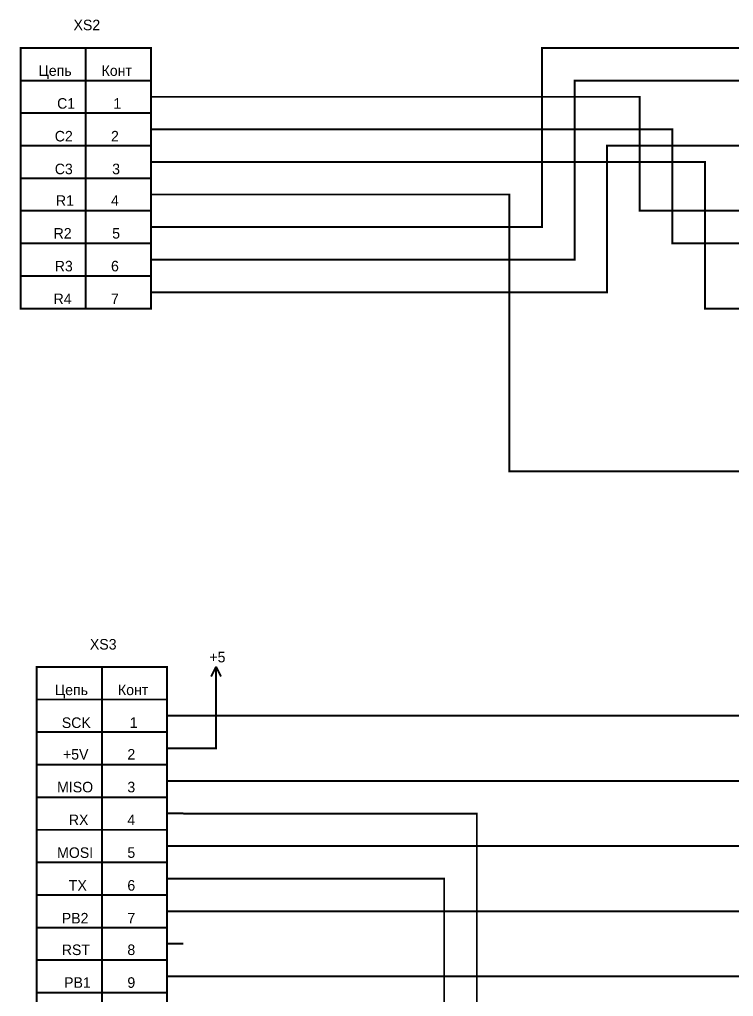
# Model space of a CAD drawing. Header units: millimetres. Extents: x 0 to 841, y 0 to 594.
# Drawn here: x 99.9 to 209.4, y 264.4 to 414.4 of the extents above; entities that cross this region are included whole.
import ezdxf

# ---------------------------------------------------------------- set-up
doc = ezdxf.new("R2010")
doc.units = ezdxf.units.MM
doc.layers.add('Sheet', color=255, linetype='Continuous')

msp = doc.modelspace()

# ---------------------------------------------------------------- linework, layer by layer
at = {"layer": 'Sheet', "const_width": 0.3}
for points in [[(100.03, 409.99), (120.03, 409.99), (120.03, 369.99), (100.03, 369.99), (100.03, 409.99)], [(102.52, 314.99), (122.52, 314.99), (122.52, 260), (102.52, 260), (102.52, 314.99)]]:
    msp.add_lwpolyline(points, close=True, dxfattribs=at)
for points in [[(110.02, 409.99), (110.02, 369.99)], [(122.52, 382.49), (180.02, 382.49), (180.02, 409.99), (217.52, 409.99), (217.52, 409.99)], [(120.03, 404.99), (100.03, 404.99)], [(122.52, 377.49), (185.02, 377.49), (185.02, 404.99), (217.52, 404.99), (217.52, 404.99)], [(120.03, 402.49), (122.52, 402.49)], [(122.52, 402.49), (195.02, 402.49), (195.02, 385), (217.52, 385), (217.52, 385)], [(120.03, 400), (100.03, 400)], [(120.03, 397.49), (122.52, 397.49)], [(217.52, 380), (217.52, 380), (200.02, 380), (200.02, 397.49), (122.52, 397.49)], [(120.03, 394.99), (100.03, 394.99)], [(122.52, 372.5), (190.02, 372.5), (190.02, 394.99), (217.52, 394.99), (217.52, 394.99)], [(120.03, 392.5), (122.52, 392.5)], [(122.52, 392.5), (205.02, 392.5), (205.02, 369.99), (217.52, 369.99)], [(120.03, 389.99), (100.03, 389.99)], [(120.03, 387.5), (122.52, 387.5)], [(250.01, 365), (250.01, 365), (255.02, 365), (255.02, 345), (175.02, 345), (175.02, 387.5), (122.52, 387.5)], [(120.03, 385), (100.03, 385)], [(120.03, 382.49), (122.52, 382.49)], [(120.03, 380), (100.03, 380)], [(120.03, 377.49), (122.52, 377.49)], [(120.03, 374.99), (100.03, 374.99)], [(120.03, 372.5), (122.52, 372.5)], [(455.02, 334.98), (470, 334.98), (470, 292.49), (292.51, 292.49), (292.51, 307.49), (125.02, 307.49)], [(455.02, 329.99), (467.5, 329.99), (467.5, 289.99), (290.02, 289.99), (290.02, 297.49), (125.02, 297.49)], [(455.02, 324.98), (465.01, 324.98), (465.01, 287.5), (125.02, 287.5)], [(125.02, 277.48), (292.51, 277.48), (292.51, 284.98), (462.52, 284.98), (462.52, 320), (455.02, 320)], [(112.52, 314.99), (112.52, 260)], [(125.02, 267.49), (295.03, 267.49), (295.03, 282.49), (460, 282.49), (460, 314.99), (455.02, 314.99)], [(130.02, 315.03), (129.26, 313.51)], [(130.02, 315.03), (130.78, 313.51)], [(130.02, 312.5), (130.02, 315.03)], [(125.02, 302.49), (130.02, 302.49), (130.02, 312.5)], [(122.52, 309.99), (102.52, 309.99)], [(122.52, 307.5), (125.02, 307.5)], [(122.52, 305), (102.52, 305)], [(122.52, 302.49), (125.02, 302.49)], [(122.52, 300), (102.52, 300)], [(122.52, 297.49), (125.02, 297.49)], [(122.52, 294.99), (102.52, 294.99)], [(122.52, 292.5), (125.02, 292.5)], [(207.53, 197.48), (187.52, 197.48), (187.52, 189.98), (170.03, 189.98), (170.03, 292.49), (125.02, 292.49)], [(122.52, 289.99), (102.52, 289.99)], [(122.52, 287.5), (125.02, 287.5)], [(122.52, 285), (102.52, 285)], [(122.52, 282.49), (125.02, 282.49)], [(125.02, 282.49), (165.02, 282.49), (165.02, 185), (190.02, 185), (190.02, 202.49), (207.53, 202.49)], [(122.52, 280), (102.52, 280)], [(122.52, 277.49), (125.02, 277.49)], [(122.52, 274.99), (102.52, 274.99)], [(122.52, 272.5), (125.02, 272.5)], [(122.52, 269.99), (102.52, 269.99)], [(122.52, 267.5), (125.02, 267.5)], [(122.52, 265), (102.52, 265)]]:
    msp.add_lwpolyline(points, dxfattribs=at)

# ---------------------------------------------------------------- texts
at = {"layer": 'Sheet'}
for s, height, p in [('XS2', 1.617, (108.16, 412.71)), ('Цепь', 1.617, (102.77, 405.7)), ('Конт', 1.617, (112.47, 405.7)), ('C1', 1.617, (105.64, 400.67)), ('1', 1.62, (114.27, 400.67)), ('C2', 1.617, (105.28, 395.64)), ('2', 1.62, (113.91, 395.64)), ('C3', 1.617, (105.28, 390.61)), ('3', 1.62, (114.09, 390.61)), ('R1', 1.617, (105.46, 385.76)), ('4', 1.62, (113.91, 385.76)), ('R2', 1.617, (105.1, 380.73)), ('5', 1.62, (114.09, 380.73)), ('R3', 1.617, (105.28, 375.7)), ('6', 1.62, (113.91, 375.7)), ('R4', 1.617, (105.1, 370.67)), ('7', 1.62, (113.91, 370.67)), ('XS3', 1.617, (110.67, 317.66)), ('+5', 1.617, (129, 315.69)), ('Цепь', 1.617, (105.28, 310.66)), ('Конт', 1.617, (114.98, 310.66)), ('SCK', 1.617, (106.36, 305.62)), ('1', 1.62, (116.78, 305.62)), ('+5V', 1.617, (106.54, 300.77)), ('2', 1.62, (116.42, 300.77)), ('MISO', 1.617, (105.64, 295.74)), ('3', 1.62, (116.42, 295.74)), ('RX', 1.617, (107.44, 290.71)), ('4', 1.62, (116.42, 290.71)), ('MOSI', 1.617, (105.64, 285.68)), ('5', 1.62, (116.42, 285.68)), ('TX', 1.617, (107.44, 280.65)), ('6', 1.62, (116.42, 280.65)), ('PB2', 1.617, (106.36, 275.62)), ('7', 1.62, (116.42, 275.62)), ('RST', 1.617, (106.36, 270.77)), ('8', 1.62, (116.42, 270.77)), ('PB1', 1.617, (106.72, 265.74)), ('9', 1.62, (116.42, 265.74))]:
    msp.add_text(s, height=height, dxfattribs=at).set_placement(p)

doc.saveas('drawing.dxf')
